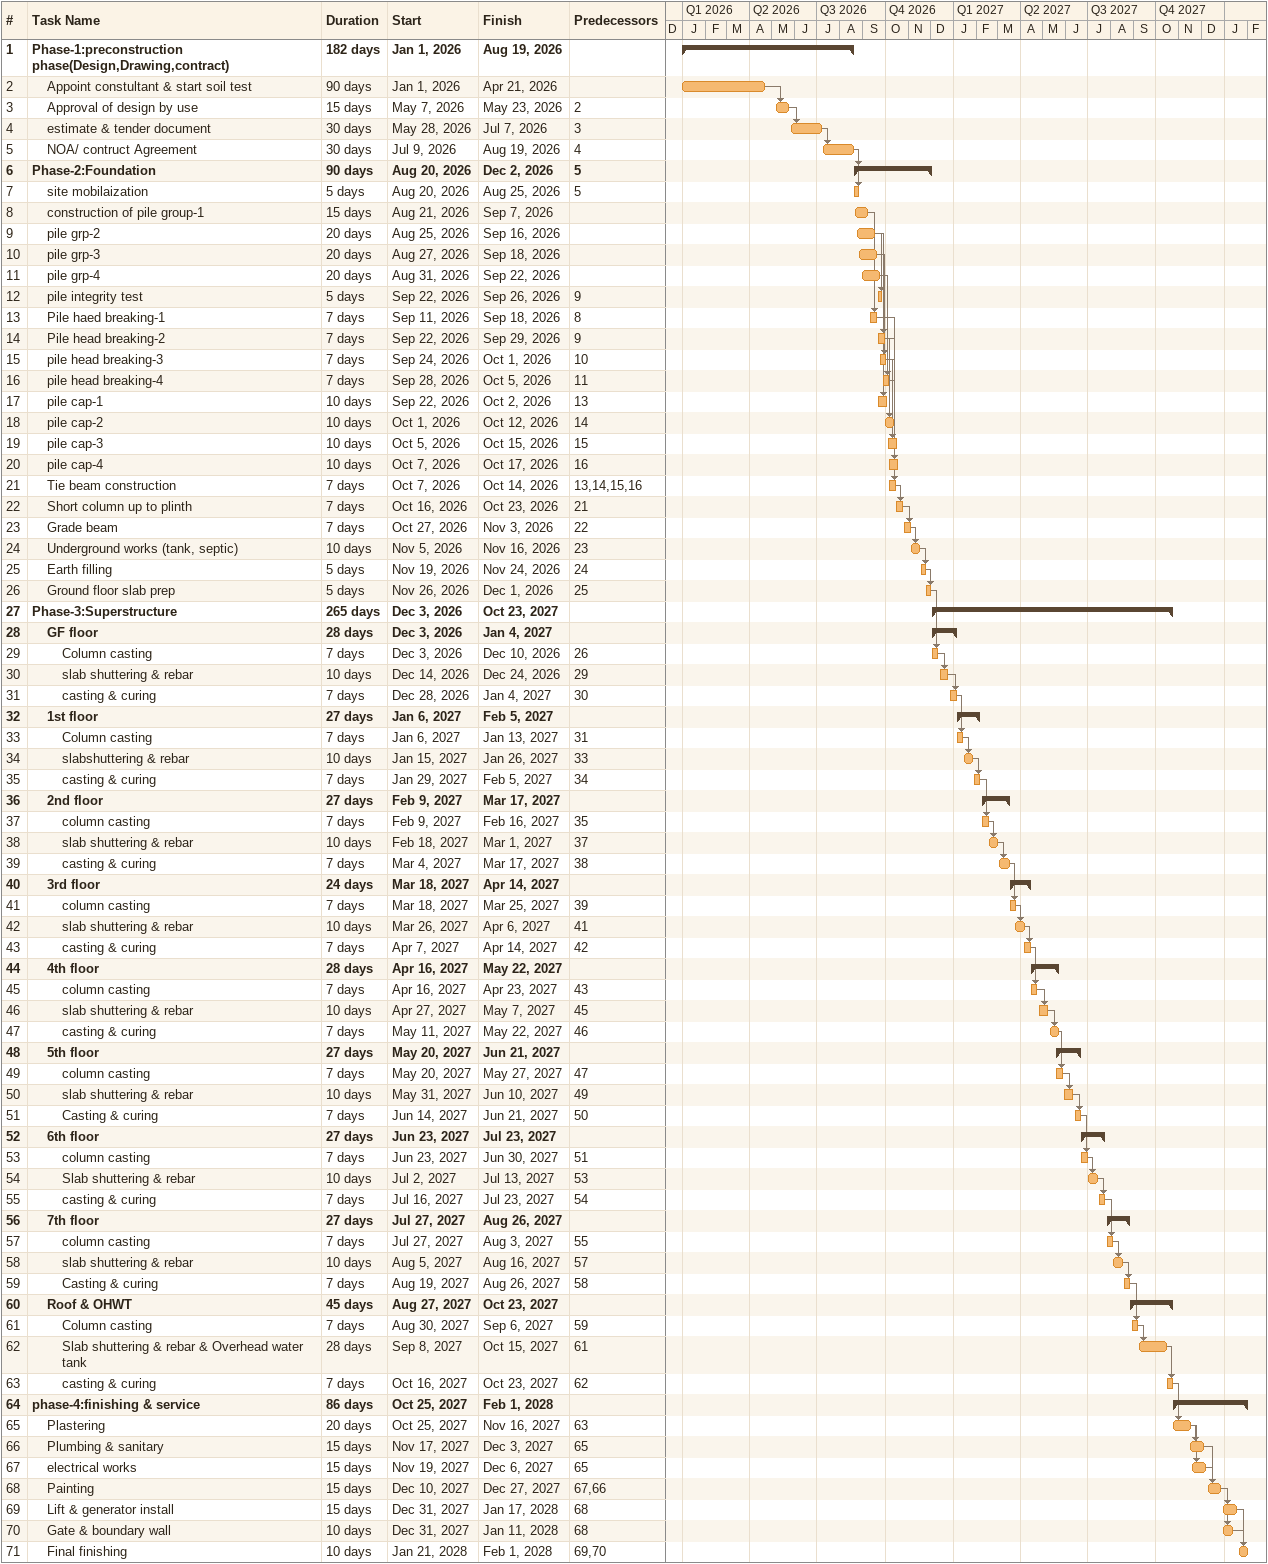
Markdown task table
| ID | Level | Task | Duration | Start | Finish | Predecessors |
|---|---|---|---|---|---|---|
| 1 | 1 | **Phase-1:preconstruction phase(Design,Drawing,contract)** | 182d | 2026-01-01 | 2026-08-19 |  |
| 2 | 2 | Appoint constultant & start soil test | 90d | 2026-01-01 | 2026-04-21 |  |
| 3 | 2 | Approval of design by use | 15d | 2026-05-07 | 2026-05-23 | 2 |
| 4 | 2 | estimate & tender document | 30d | 2026-05-28 | 2026-07-07 | 3 |
| 5 | 2 | NOA/ contruct Agreement | 30d | 2026-07-09 | 2026-08-19 | 4 |
| 6 | 1 | **Phase-2:Foundation** | 90d | 2026-08-20 | 2026-12-02 | 5 |
| 7 | 2 | site mobilaization | 5d | 2026-08-20 | 2026-08-25 | 5 |
| 8 | 2 | construction of pile group-1 | 15d | 2026-08-21 | 2026-09-07 |  |
| 9 | 2 | pile grp-2 | 20d | 2026-08-25 | 2026-09-16 |  |
| 10 | 2 | pile grp-3 | 20d | 2026-08-27 | 2026-09-18 |  |
| 11 | 2 | pile grp-4 | 20d | 2026-08-31 | 2026-09-22 |  |
| 12 | 2 | pile integrity test | 5d | 2026-09-22 | 2026-09-26 | 9 |
| 13 | 2 | Pile haed breaking-1 | 7d | 2026-09-11 | 2026-09-18 | 8 |
| 14 | 2 | Pile head breaking-2 | 7d | 2026-09-22 | 2026-09-29 | 9 |
| 15 | 2 | pile head breaking-3 | 7d | 2026-09-24 | 2026-10-01 | 10 |
| 16 | 2 | pile head breaking-4 | 7d | 2026-09-28 | 2026-10-05 | 11 |
| 17 | 2 | pile cap-1 | 10d | 2026-09-22 | 2026-10-02 | 13 |
| 18 | 2 | pile cap-2 | 10d | 2026-10-01 | 2026-10-12 | 14 |
| 19 | 2 | pile cap-3 | 10d | 2026-10-05 | 2026-10-15 | 15 |
| 20 | 2 | pile cap-4 | 10d | 2026-10-07 | 2026-10-17 | 16 |
| 21 | 2 | Tie beam construction | 7d | 2026-10-07 | 2026-10-14 | 13, 14, 15, 16 |
| 22 | 2 | Short column up to plinth | 7d | 2026-10-16 | 2026-10-23 | 21 |
| 23 | 2 | Grade beam | 7d | 2026-10-27 | 2026-11-03 | 22 |
| 24 | 2 | Underground works (tank, septic) | 10d | 2026-11-05 | 2026-11-16 | 23 |
| 25 | 2 | Earth filling | 5d | 2026-11-19 | 2026-11-24 | 24 |
| 26 | 2 | Ground floor slab prep | 5d | 2026-11-26 | 2026-12-01 | 25 |
| 27 | 1 | **Phase-3:Superstructure** | 265d | 2026-12-03 | 2027-10-23 |  |
| 28 | 2 | **GF floor** | 28d | 2026-12-03 | 2027-01-04 |  |
| 29 | 3 | Column casting | 7d | 2026-12-03 | 2026-12-10 | 26 |
| 30 | 3 | slab shuttering & rebar | 10d | 2026-12-14 | 2026-12-24 | 29 |
| 31 | 3 | casting & curing | 7d | 2026-12-28 | 2027-01-04 | 30 |
| 32 | 2 | **1st floor** | 27d | 2027-01-06 | 2027-02-05 |  |
| 33 | 3 | Column casting | 7d | 2027-01-06 | 2027-01-13 | 31 |
| 34 | 3 | slabshuttering & rebar | 10d | 2027-01-15 | 2027-01-26 | 33 |
| 35 | 3 | casting & curing | 7d | 2027-01-29 | 2027-02-05 | 34 |
| 36 | 2 | **2nd floor** | 27d | 2027-02-09 | 2027-03-17 |  |
| 37 | 3 | column casting | 7d | 2027-02-09 | 2027-02-16 | 35 |
| 38 | 3 | slab shuttering & rebar | 10d | 2027-02-18 | 2027-03-01 | 37 |
| 39 | 3 | casting & curing | 7d | 2027-03-04 | 2027-03-17 | 38 |
| 40 | 2 | **3rd floor** | 24d | 2027-03-18 | 2027-04-14 |  |
| 41 | 3 | column casting | 7d | 2027-03-18 | 2027-03-25 | 39 |
| 42 | 3 | slab shuttering & rebar | 10d | 2027-03-26 | 2027-04-06 | 41 |
| 43 | 3 | casting & curing | 7d | 2027-04-07 | 2027-04-14 | 42 |
| 44 | 2 | **4th floor** | 28d | 2027-04-16 | 2027-05-22 |  |
| 45 | 3 | column casting | 7d | 2027-04-16 | 2027-04-23 | 43 |
| 46 | 3 | slab shuttering & rebar | 10d | 2027-04-27 | 2027-05-07 | 45 |
| 47 | 3 | casting & curing | 7d | 2027-05-11 | 2027-05-22 | 46 |
| 48 | 2 | **5th floor** | 27d | 2027-05-20 | 2027-06-21 |  |
| 49 | 3 | column casting | 7d | 2027-05-20 | 2027-05-27 | 47 |
| 50 | 3 | slab shuttering & rebar | 10d | 2027-05-31 | 2027-06-10 | 49 |
| 51 | 3 | Casting & curing | 7d | 2027-06-14 | 2027-06-21 | 50 |
| 52 | 2 | **6th floor** | 27d | 2027-06-23 | 2027-07-23 |  |
| 53 | 3 | column casting | 7d | 2027-06-23 | 2027-06-30 | 51 |
| 54 | 3 | Slab shuttering & rebar | 10d | 2027-07-02 | 2027-07-13 | 53 |
| 55 | 3 | casting & curing | 7d | 2027-07-16 | 2027-07-23 | 54 |
| 56 | 2 | **7th floor** | 27d | 2027-07-27 | 2027-08-26 |  |
| 57 | 3 | column casting | 7d | 2027-07-27 | 2027-08-03 | 55 |
| 58 | 3 | slab shuttering & rebar | 10d | 2027-08-05 | 2027-08-16 | 57 |
| 59 | 3 | Casting & curing | 7d | 2027-08-19 | 2027-08-26 | 58 |
| 60 | 2 | **Roof & OHWT** | 45d | 2027-08-27 | 2027-10-23 |  |
| 61 | 3 | Column casting | 7d | 2027-08-30 | 2027-09-06 | 59 |
| 62 | 3 | Slab shuttering & rebar & Overhead water tank | 28d | 2027-09-08 | 2027-10-15 | 61 |
| 63 | 3 | casting & curing | 7d | 2027-10-16 | 2027-10-23 | 62 |
| 64 | 1 | **phase-4:finishing & service** | 86d | 2027-10-25 | 2028-02-01 |  |
| 65 | 2 | Plastering | 20d | 2027-10-25 | 2027-11-16 | 63 |
| 66 | 2 | Plumbing & sanitary | 15d | 2027-11-17 | 2027-12-03 | 65 |
| 67 | 2 | electrical works | 15d | 2027-11-19 | 2027-12-06 | 65 |
| 68 | 2 | Painting | 15d | 2027-12-10 | 2027-12-27 | 67, 66 |
| 69 | 2 | Lift & generator install | 15d | 2027-12-31 | 2028-01-17 | 68 |
| 70 | 2 | Gate & boundary wall | 10d | 2027-12-31 | 2028-01-11 | 68 |
| 71 | 2 | Final finishing | 10d | 2028-01-21 | 2028-02-01 | 69, 70 |
